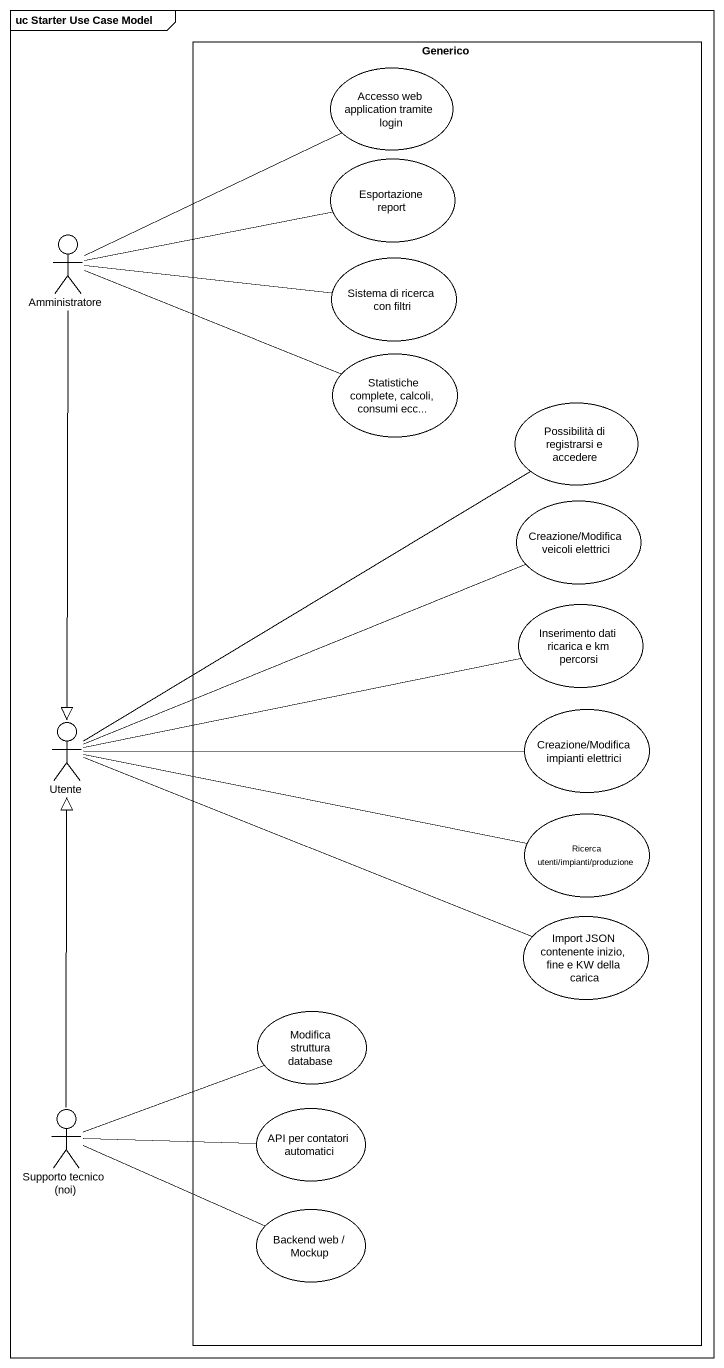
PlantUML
@startuml
mainframe uc Starter Use Case Model
rectangle Generico {
  usecase "Accesso web application tramite login" as Accesso_web_application
  usecase "Esportazione report" as Esportazione_report
  usecase "Sistema di ricerca con filtri" as Sistema_di_ricerca_con
  usecase "Statistiche complete, calcoli, consumi ecc..." as Statistiche_complete
  usecase "Possibilità di registrarsi e accedere" as Possibilità_di_registrarsi
  usecase "Creazione/Modifica veicoli elettrici" as Creazione_Modifica_veicoli
  usecase "Inserimento dati ricarica e km percorsi" as Inserimento_dati_ricarica_e
  usecase "Creazione/Modifica impianti elettrici" as Creazione_Modifica_impianti
  usecase "Ricerca utenti/impianti/produzione" as Ricerca_utenti_impianti
  usecase "Import JSON contenente inizio, fine e KW della carica" as Import_JSON_contenente
  usecase "Modifica struttura database" as Modifica_struttura_database
  usecase "API per contatori automatici" as API_per_contatori_automatici
  usecase "Backend web / Mockup" as Backend_web_Mockup
}
actor Amministratore
actor Utente
actor "Supporto tecnico (noi)" as Supporto_tecnico_noi
Amministratore -right- Accesso_web_application
Amministratore -right- Esportazione_report
Amministratore -right- Sistema_di_ricerca_con
Amministratore -right- Statistiche_complete
Amministratore --|> Utente
Utente -up- Possibilità_di_registrarsi
Utente -right- Creazione_Modifica_veicoli
Utente -right- Inserimento_dati_ricarica_e
Utente -right- Creazione_Modifica_impianti
Utente -right- Ricerca_utenti_impianti
Utente -right- Import_JSON_contenente
Supporto_tecnico_noi -up-|> Utente
Supporto_tecnico_noi -right- Modifica_struttura_database
Supporto_tecnico_noi -right- API_per_contatori_automatici
Supporto_tecnico_noi -right- Backend_web_Mockup
@enduml
